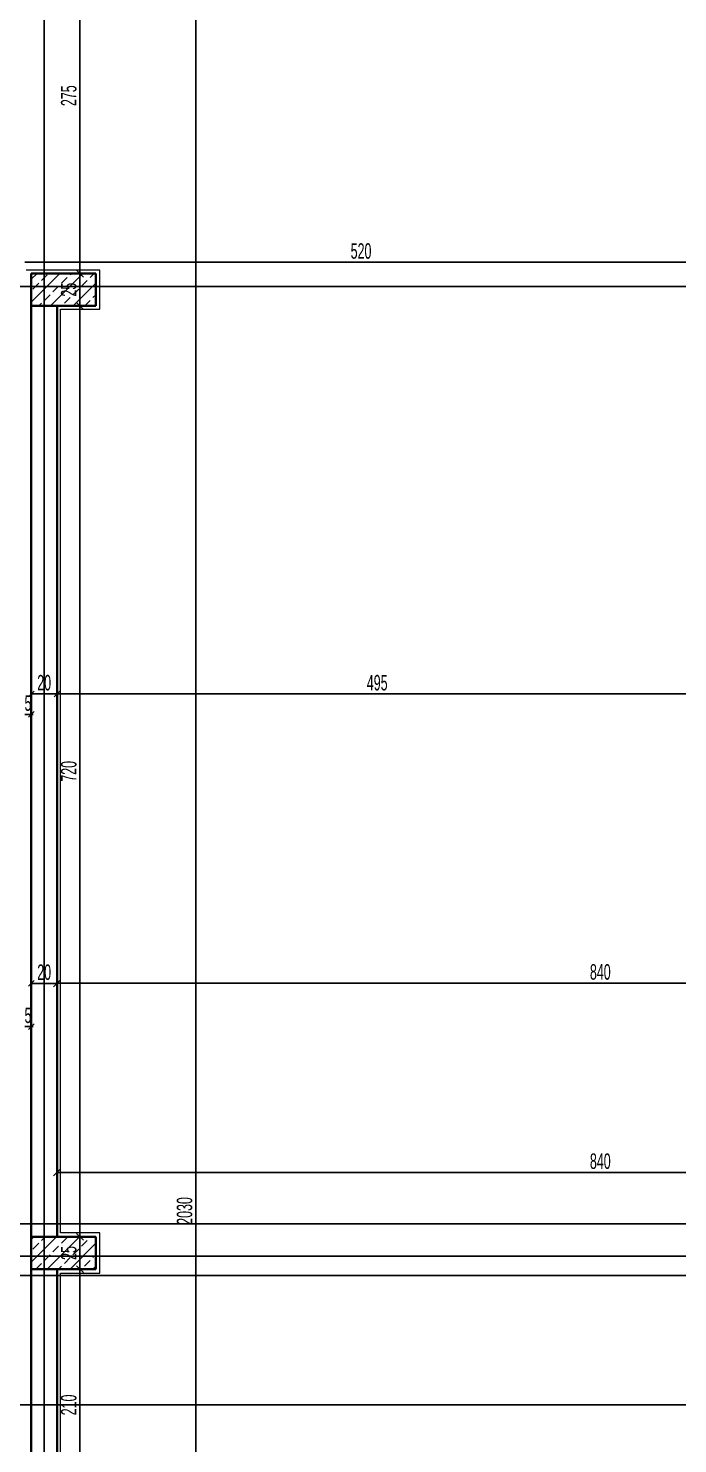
# Model space of a CAD drawing. Header units: inches. Extents: x -7543 to -822, y 102837 to 190349.
# Drawn here: x -833.8397 to -833.7393, y 102836.9467 to 102837.1656 of the extents above; entities that cross this region are included whole.
import ezdxf

# ---------------------------------------------------------------- set-up
doc = ezdxf.new("R2010")
doc.units = ezdxf.units.IN
doc.header["$MEASUREMENT"] = 0
doc.linetypes.add('DASHDOTX2', pattern=[2, 1, -0.5, 0, -0.5])
doc.layers.get('0').update_dxf_attribs({"lineweight": 25})
for name, color, linetype, lineweight in [('AKS', 1, 'Continuous', 25), ('ICOL', 55, 'Continuous', 25), ('KOLON', 2, 'Continuous', 40), ('SIVA', 150, 'Continuous', 15), ('TARAMA', 8, 'Continuous', 25)]:
    doc.layers.add(name, color=color, linetype=linetype, lineweight=lineweight)
doc.layers.add('DUVAR', color=7, linetype='Continuous', lineweight=35, true_color=0xfc4642)
doc.styles.add('OLCU', font='tromand.shx', dxfattribs={"width": 0.6, "height": 12})

# ---------------------------------------------------------------- blocks, each defined once
blk = doc.blocks.new('D')
at = {"layer": 'ICOL'}
for p, q in [((2.8, 2.8), (-2.8, -2.8)), ((0, 3), (0, -25))]:
    blk.add_line(p, q, dxfattribs=at)
blk = doc.blocks.new('E')
at = {"layer": 'ICOL'}
for p, q in [((0, -3), (0, 25)), ((-2.8, -2.8), (2.8, 2.8))]:
    blk.add_line(p, q, dxfattribs=at)
blk = doc.blocks.new('_Oblique')
at = {"color": 0, "linetype": 'ByBlock', "lineweight": -2}
blk.add_line((-0.5, -0.5), (0.5, 0.5), dxfattribs=at)

msp = doc.modelspace()

# ---------------------------------------------------------------- linework, layer by layer
at = {"layer": 'AKS', "linetype": 'DASHDOTX2', "ltscale": 10}
for p, q in [((-833.83726, 102836.73939), (-833.83726, 102837.2361)), ((-834.12456, 102837.12568), (-833.66026, 102837.12568)), ((-834.12456, 102836.98068), (-833.43226, 102836.98068)), ((-834.12474, 102836.97568), (-833.66526, 102836.97568)), ((-834.12456, 102836.97268), (-833.66526, 102836.97268)), ((-833.66526, 102836.95268), (-834.12456, 102836.95268))]:
    msp.add_line(p, q, dxfattribs=at)
at = {"layer": 'DUVAR'}
for p, q in [((-833.83926, 102836.97868), (-833.83926, 102837.12268)), ((-833.83526, 102836.97868), (-833.83526, 102837.12268)), ((-833.83926, 102836.93168), (-833.83926, 102836.97368)), ((-833.83526, 102836.93168), (-833.83526, 102836.97368))]:
    msp.add_line(p, q, dxfattribs=at)
at = {"layer": 'ICOL'}
for p, q in [((-833.81381, 102837.18569), (-833.81381, 102836.77968)), ((-833.83172, 102837.18269), (-833.83172, 102837.12768)), ((-833.84026, 102837.12942), (-833.73626, 102837.12942)), ((-833.83172, 102837.12768), (-833.83172, 102837.12268)), ((-833.83172, 102837.12268), (-833.83172, 102836.97868)), ((-833.83911, 102837.06265), (-833.83542, 102837.06265)), ((-833.83511, 102837.06265), (-833.73642, 102837.06265)), ((-833.84026, 102837.05949), (-833.83926, 102837.05949)), ((-833.83911, 102837.05949), (-833.83895, 102837.05949)), ((-833.83542, 102837.01787), (-833.83911, 102837.01787)), ((-833.83526, 102837.01791), (-833.66726, 102837.01791)), ((-833.83926, 102837.0112), (-833.84026, 102837.0112)), ((-833.83911, 102837.0112), (-833.83895, 102837.0112)), ((-833.83526, 102836.98864), (-833.66726, 102836.98864)), ((-833.83172, 102836.97868), (-833.83172, 102836.97368)), ((-833.83172, 102836.97368), (-833.83172, 102836.93168))]:
    msp.add_line(p, q, dxfattribs=at)
at = {"layer": 'ICOL', "color": 53}
for p, q in [((-833.83786, 102837.12768), (-833.83088, 102837.12768)), ((-833.83786, 102837.12768), (-833.83088, 102837.12768)), ((-833.83786, 102837.12268), (-833.83088, 102837.12268)), ((-833.83786, 102837.12268), (-833.83088, 102837.12268)), ((-833.83526, 102837.01699), (-833.83526, 102837.01875)), ((-833.83526, 102836.98133), (-833.83526, 102836.98948)), ((-833.83786, 102836.97868), (-833.83088, 102836.97868)), ((-833.83786, 102836.97868), (-833.83088, 102836.97868)), ((-833.83786, 102836.97368), (-833.83088, 102836.97368)), ((-833.83786, 102836.97368), (-833.83088, 102836.97368))]:
    msp.add_line(p, q, dxfattribs=at)
at = {"layer": 'KOLON'}
for p, q in [((-833.82926, 102837.12768), (-833.83926, 102837.12768)), ((-833.83926, 102837.12768), (-833.83926, 102837.12268)), ((-833.82926, 102837.12768), (-833.83926, 102837.12768)), ((-833.83926, 102837.12768), (-833.83926, 102837.12268)), ((-833.82926, 102837.12268), (-833.82926, 102837.12768)), ((-833.82926, 102837.12268), (-833.82926, 102837.12768)), ((-833.83926, 102837.12268), (-833.82926, 102837.12268)), ((-833.83926, 102837.12268), (-833.82926, 102837.12268)), ((-833.82926, 102836.97868), (-833.83926, 102836.97868)), ((-833.83926, 102836.97868), (-833.83926, 102836.97368)), ((-833.82926, 102836.97368), (-833.82926, 102836.97868)), ((-833.83926, 102836.97368), (-833.82926, 102836.97368))]:
    msp.add_line(p, q, dxfattribs=at)
at = {"layer": 'SIVA'}
for p, q in [((-833.82866, 102837.12818), (-833.84005, 102837.12818)), ((-833.82866, 102837.12218), (-833.82866, 102837.12818)), ((-833.83476, 102837.12218), (-833.82866, 102837.12218)), ((-833.83476, 102836.97928), (-833.83476, 102837.12218)), ((-833.82866, 102836.97928), (-833.83476, 102836.97928)), ((-833.82866, 102836.97308), (-833.82866, 102836.97928)), ((-833.83476, 102836.97308), (-833.82866, 102836.97308)), ((-833.83476, 102836.93228), (-833.83476, 102836.97308))]:
    msp.add_line(p, q, dxfattribs=at)
at = {"layer": 'TARAMA'}
for p, q in [((-833.83926, 102837.12679), (-833.83836, 102837.12768)), ((-833.83926, 102837.12325), (-833.83483, 102837.12768)), ((-833.83767, 102837.12661), (-833.83678, 102837.12749)), ((-833.83629, 102837.12268), (-833.83129, 102837.12768)), ((-833.83325, 102837.12749), (-833.83306, 102837.12768)), ((-833.83016, 102837.12705), (-833.82952, 102837.12768)), ((-833.83899, 102837.12528), (-833.83811, 102837.12617)), ((-833.8359, 102837.12484), (-833.83502, 102837.12573)), ((-833.83457, 102837.12617), (-833.83369, 102837.12705)), ((-833.83281, 102837.1244), (-833.83192, 102837.12528)), ((-833.83276, 102837.12268), (-833.82926, 102837.12618)), ((-833.83148, 102837.12573), (-833.8306, 102837.12661)), ((-833.83806, 102837.12268), (-833.83767, 102837.12308)), ((-833.83723, 102837.12352), (-833.83634, 102837.1244)), ((-833.83413, 102837.12308), (-833.83325, 102837.12396)), ((-833.83099, 102837.12268), (-833.83016, 102837.12352)), ((-833.82971, 102837.12396), (-833.82926, 102837.12441)), ((-833.83926, 102836.97829), (-833.83887, 102836.97868)), ((-833.83926, 102836.97476), (-833.83533, 102836.97868)), ((-833.83767, 102836.97812), (-833.8371, 102836.97868)), ((-833.8368, 102836.97368), (-833.8318, 102836.97868)), ((-833.83457, 102836.97768), (-833.83369, 102836.97856)), ((-833.83016, 102836.97856), (-833.83003, 102836.97868)), ((-833.83899, 102836.97679), (-833.83811, 102836.97768)), ((-833.8359, 102836.97635), (-833.83502, 102836.97723)), ((-833.83326, 102836.97368), (-833.82926, 102836.97769)), ((-833.83281, 102836.97591), (-833.83192, 102836.97679)), ((-833.83148, 102836.97723), (-833.8306, 102836.97812)), ((-833.83855, 102836.9737), (-833.83767, 102836.97458)), ((-833.83723, 102836.97502), (-833.83634, 102836.97591)), ((-833.83503, 102836.97368), (-833.83457, 102836.97414)), ((-833.83413, 102836.97458), (-833.83325, 102836.97547)), ((-833.83104, 102836.97414), (-833.83016, 102836.97502)), ((-833.82973, 102836.97368), (-833.82926, 102836.97415)), ((-833.82971, 102836.97547), (-833.82926, 102836.97592)), ((-833.8315, 102836.97368), (-833.83148, 102836.9737))]:
    msp.add_line(p, q, dxfattribs=at)

# ---------------------------------------------------------------- block references
at = {"layer": 'ICOL'}
for name, p, xscale, yscale, zscale, rotation in [('_Oblique', (-833.83172, 102837.12768), 0.001080000001820736, 0.001080000001820736, 0.001080000001820736, 90), ('_Oblique', (-833.83172, 102837.12768), 0.001080000001820736, 0.001080000001820736, 0.001080000001820736, 270), ('_Oblique', (-833.83172, 102837.12268), 0.001080000001820736, 0.001080000001820736, 0.001080000001820736, 90), ('_Oblique', (-833.83172, 102837.12268), 0.001080000001820736, 0.001080000001820736, 0.001080000001820736, 270), ('D', (-833.83926, 102837.06265), 0.0001559999999471984, 0.0001559999999471984, 0.0001559999999471984, 180), ('D', (-833.83526, 102837.06265), 0.0001559999999471984, 0.0001559999999471984, 0.0001559999999471984, 180), ('E', (-833.83926, 102837.05949), 0.0001559999999471984, 0.0001559999999471984, 0.0001559999999471984, 180), ('E', (-833.83926, 102837.01787), 0.0001559999999471984, 0.0001559999999471984, 0.0001559999999471984, 180), ('_Oblique', (-833.83526, 102837.01791), 0.001080000000001746, 0.001080000000001746, 0.001080000000001746, 180), ('D', (-833.83926, 102837.0112), 0.0001559999999471984, 0.0001559999999471984, 0.0001559999999471984, 180), ('_Oblique', (-833.83526, 102836.98864), 0.001080000000001746, 0.001080000000001746, 0.001080000000001746, 180), ('_Oblique', (-833.83172, 102836.97868), 0.001080000001820736, 0.001080000001820736, 0.001080000001820736, 90), ('_Oblique', (-833.83172, 102836.97868), 0.001080000001820736, 0.001080000001820736, 0.001080000001820736, 270), ('_Oblique', (-833.83172, 102836.97368), 0.001080000001820736, 0.001080000001820736, 0.001080000001820736, 90), ('_Oblique', (-833.83172, 102836.97368), 0.001080000001820736, 0.001080000001820736, 0.001080000001820736, 270)]:
    msp.add_blockref(name, p, dxfattribs=dict(at, xscale=xscale, yscale=yscale, zscale=zscale, rotation=rotation))
at = {"layer": 'ICOL', "xscale": 0.0001559999999471984, "yscale": 0.0001559999999471984, "zscale": 0.0001559999999471984}
for name, p in [('E', (-833.83526, 102837.06265)), ('D', (-833.83526, 102837.01787))]:
    msp.add_blockref(name, p, dxfattribs=at)

# ---------------------------------------------------------------- texts
at = {"layer": 'ICOL', "char_height": 0.0024, "attachment_point": 5, "rotation": 90, "style": 'OLCU'}
for s, insert in [('\\A1;275', (-833.83345, 102837.15518)), ('\\A1;25', (-833.83345, 102837.12518)), ('\\A1;720', (-833.83345, 102837.05068)), ('\\A1;2030', (-833.81554, 102836.98268)), ('\\A1;25', (-833.83345, 102836.97618)), ('\\A1;210', (-833.83345, 102836.95268))]:
    msp.add_mtext(s, dxfattribs=dict(at, insert=insert))
at = {"layer": 'ICOL', "char_height": 0.0024, "attachment_point": 5, "style": 'OLCU'}
for s, insert in [('\\A1;520', (-833.78826, 102837.13115)), ('\\A1;20', (-833.83726, 102837.06438)), ('\\A1;495', (-833.78576, 102837.06438)), ('\\A1;5', (-833.83976, 102837.06122)), ('\\A1;20', (-833.83726, 102837.0196)), ('\\A1;840', (-833.75126, 102837.01964)), ('\\A1;5', (-833.83976, 102837.01293)), ('\\A1;840', (-833.75126, 102836.99037))]:
    msp.add_mtext(s, dxfattribs=dict(at, insert=insert))

doc.saveas('drawing.dxf')
